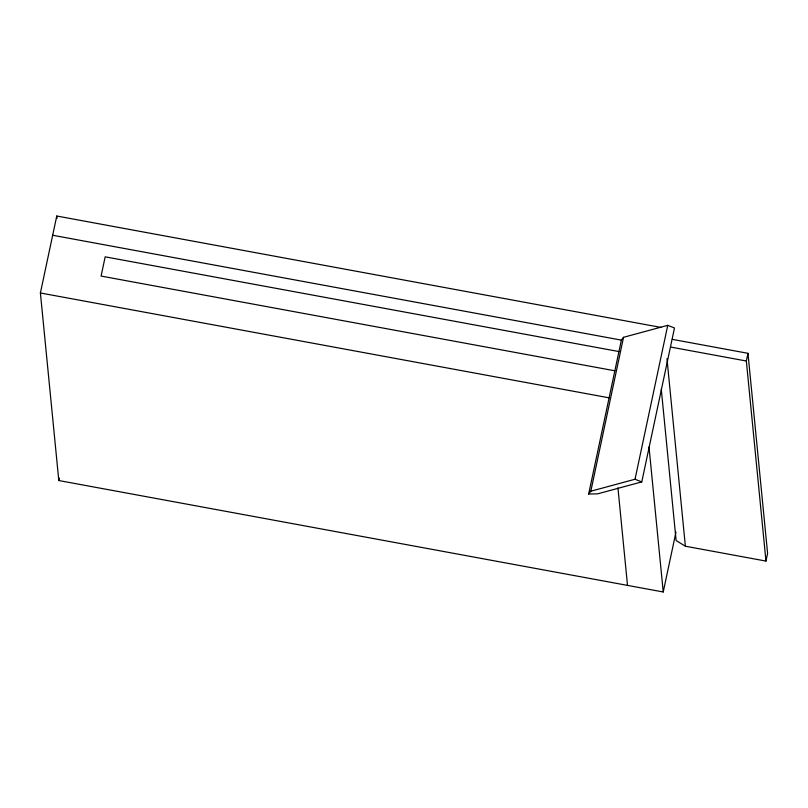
<?xml version="1.0" encoding="UTF-8"?>
<svg xmlns="http://www.w3.org/2000/svg" width="808" height="808" viewBox="0 0 808 808"><rect width="100%" height="100%" fill="white"/><g stroke="black" fill="none" stroke-linecap="round" stroke-linejoin="round"><path stroke-width="1.21" d="M675.963 532.119L663.237 591.981L58.802 480.538L40.4 292.981L56.762 216.019L661.186 327.462M58.802 480.538L59.317 478.094M588.658 494.031L621.372 340.118L623.534 337.3L667.751 325.331L674.488 327.987L641.774 481.901L597.556 493.86L588.658 494.031L590.82 491.214L623.534 337.3M590.82 491.214L635.027 479.245L667.751 325.331M661.277 389.214L676.114 540.512L685.376 546.218L765.964 561.075L746.34 361.014L747.966 353.318L672.337 339.37M765.964 561.075L767.6 553.379L747.966 353.318M670.701 347.066L746.34 361.014M52.672 235.259L621.372 340.118M618.948 351.561L105.171 256.833L101.091 276.073L614.858 370.801M40.4 292.981L609.111 397.829M635.027 479.245L641.774 481.901M666.974 358.661L685.376 546.218M649.006 446.935L663.237 591.981M617.938 487.86L627.513 585.386M56.762 216.019L57.004 218.524"/></g></svg>
